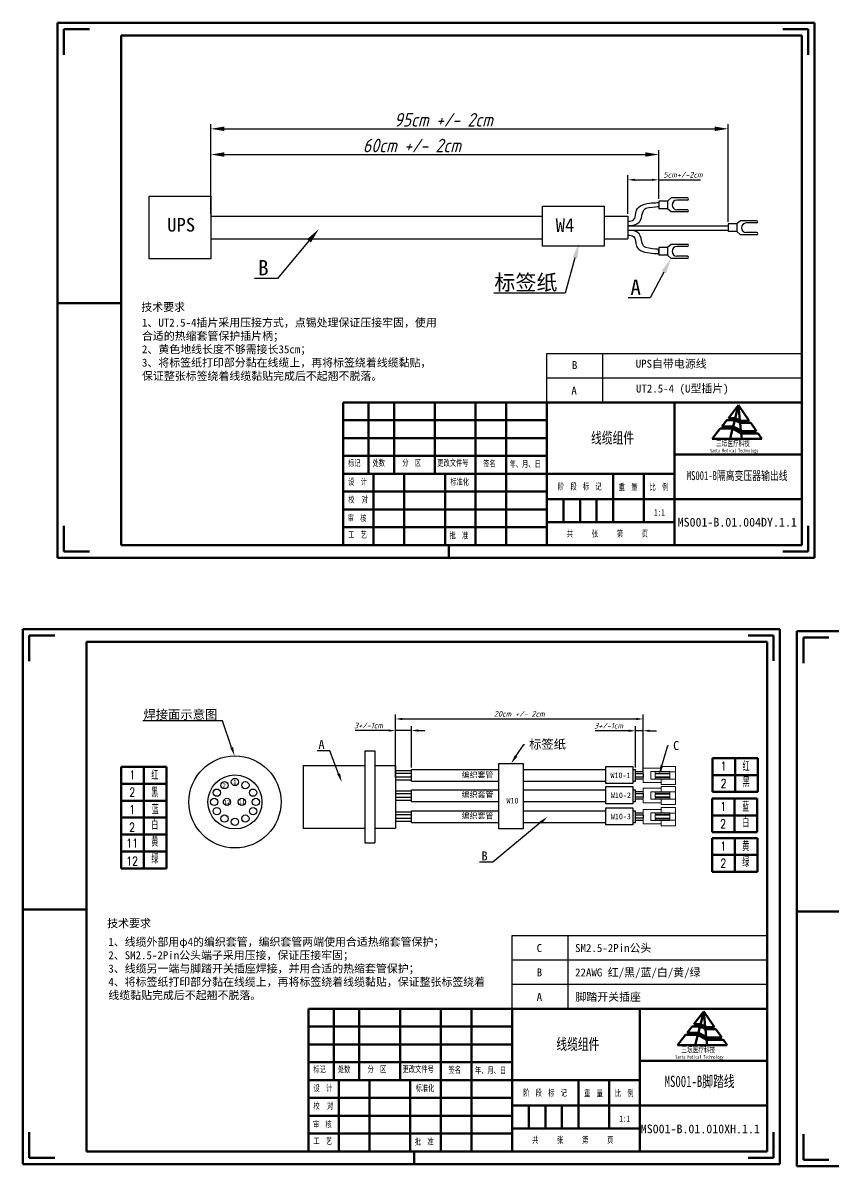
# Model space of a CAD drawing. Header units: millimetres. Extents: x 15931 to 18096, y 1463 to 3040.
# Drawn here: x 17040 to 17399, y 2533 to 3040 of the extents above; entities that cross this region are included whole.
import ezdxf
from ezdxf import colors
from ezdxf.entities.mleader import LeaderData, LeaderLine
from ezdxf.enums import TextEntityAlignment as Align
from ezdxf.math import Vec2, Vec3

# ---------------------------------------------------------------- set-up
doc = ezdxf.new("R2010")
doc.units = ezdxf.units.MM
doc.layers.add('7标注层', color=4, linetype='Continuous')
doc.layers.add('dim', color=82, linetype='Continuous', lineweight=9)
doc.layers.add('总内框线', color=7, linetype='Continuous', lineweight=50)
doc.styles.add('GB', font='gbeitc.shx', dxfattribs={"bigfont": 'gbcbig.shx'})
doc.styles.add('SLDTEXTSTYLE1', font='TXT', dxfattribs={"width": 0.7})
doc.styles.get("Standard").update_dxf_attribs({"font": 'simfang.ttf'})
doc.styles.add('TXT08', font='txt.shx', dxfattribs={"width": 0.8, "bigfont": 'gbcbig.shx'})
doc.styles.add('宋体', font='')
doc.styles.get('宋体').set_extended_font_data('SimSun')
doc.dimstyles.new('GB', dxfattribs={"dimtxt": 2.5, "dimasz": 3, "dimexe": 2, "dimexo": 1, "dimgap": 1, "dimtad": 1, "dimtoh": 1, "dimdsep": 46, "dimtxsty": 'GB', "dimcen": 2.5, "dimclrd": 1, "dimclre": 3, "dimclrt": 6, "dimadec": 0, "dimazin": 0, "dimtfac": 1, "dimtmove": 0, "dimatfit": 3, "dimfxl": 4, "dimarcsym": 0})

# ---------------------------------------------------------------- blocks, each defined once
blk = doc.blocks.new('*D341')
at = {"color": 3, "lineweight": -2, "transparency": 16777216}
for p, q in [((17123.31, 2955.18), (17123.31, 2983.53)), ((17321.9, 2961.89), (17321.9, 2983.53))]:
    blk.add_line(p, q, dxfattribs=at)
at = {"color": 1, "lineweight": -2, "transparency": 16777216}
blk.add_line((17129.31, 2981.53), (17315.9, 2981.53), dxfattribs=at)
at = {"color": 1, "transparency": 16777216}
for points in [[(17129.31, 2982.53), (17129.31, 2980.53), (17123.31, 2981.53)], [(17315.9, 2982.53), (17315.9, 2980.53), (17321.9, 2981.53)]]:
    blk.add_solid(points, dxfattribs=at)
at = {"layer": 'Defpoints', "color": 0, "transparency": 16777216}
for p in [(17321.9, 2981.53), (17321.9, 2960.89), (17123.31, 2954.18)]:
    blk.add_point(p, dxfattribs=at)
at = {"color": 6, "transparency": 16777216, "insert": (17212.46, 2985.53), "char_height": 6, "attachment_point": 5, "style": 'GB'}
blk.add_mtext('60cm +/- 2cm', dxfattribs=at)
blk = doc.blocks.new('*D342')
at = {"layer": '7标注层', "color": 3, "lineweight": -2, "transparency": 16777216}
for p, q in [((17308.21, 2955.18), (17308.21, 2972.3)), ((17321.9, 2961.89), (17321.9, 2972.3))]:
    blk.add_line(p, q, dxfattribs=at)
at = {"layer": '7标注层', "color": 1, "lineweight": -2, "transparency": 16777216}
for p, q in [((17311.21, 2970.3), (17318.9, 2970.3)), ((17321.9, 2970.3), (17340.39, 2970.3))]:
    blk.add_line(p, q, dxfattribs=at)
at = {"layer": '7标注层', "color": 1, "transparency": 16777216}
for points in [[(17311.21, 2970.8), (17311.21, 2969.8), (17308.21, 2970.3)], [(17318.9, 2970.8), (17318.9, 2969.8), (17321.9, 2970.3)]]:
    blk.add_solid(points, dxfattribs=at)
at = {"layer": 'Defpoints', "color": 0, "transparency": 16777216}
for p in [(17321.9, 2970.3), (17321.9, 2960.89), (17308.21, 2954.18)]:
    blk.add_point(p, dxfattribs=at)
at = {"layer": '7标注层', "color": 6, "transparency": 16777216, "insert": (17332.64, 2972.55), "char_height": 2.5, "attachment_point": 5, "style": 'GB'}
blk.add_mtext('5cm+/-2cm', dxfattribs=at)
blk = doc.blocks.new('*D391')
at = {"color": 3, "lineweight": -2, "transparency": 16777216}
for p, q in [((17205.17, 2705.08), (17205.17, 2733.05)), ((17314.96, 2707.46), (17314.96, 2733.05))]:
    blk.add_line(p, q, dxfattribs=at)
at = {"color": 1, "lineweight": -2, "transparency": 16777216}
blk.add_line((17208.17, 2731.05), (17311.96, 2731.05), dxfattribs=at)
at = {"color": 1, "transparency": 16777216}
for points in [[(17208.17, 2731.55), (17208.17, 2730.55), (17205.17, 2731.05)], [(17311.96, 2731.55), (17311.96, 2730.55), (17314.96, 2731.05)]]:
    blk.add_solid(points, dxfattribs=at)
at = {"layer": 'Defpoints', "color": 0, "transparency": 16777216}
for p in [(17314.96, 2731.05), (17314.96, 2706.46), (17205.17, 2704.08)]:
    blk.add_point(p, dxfattribs=at)
at = {"color": 6, "transparency": 16777216, "insert": (17260.07, 2733.3), "char_height": 2.5, "attachment_point": 5, "style": 'GB'}
blk.add_mtext('20cm +/- 2cm', dxfattribs=at)
blk = doc.blocks.new('*D351')
at = {"layer": '7标注层', "color": 1, "lineweight": -2, "transparency": 16777216}
for p, q in [((17202.17, 2725.91), (17187.23, 2725.91)), ((17212.25, 2725.91), (17205.17, 2725.91)), ((17215.25, 2725.91), (17218.25, 2725.91))]:
    blk.add_line(p, q, dxfattribs=at)
at = {"layer": '7标注层', "color": 3, "lineweight": -2, "transparency": 16777216}
for p, q in [((17205.17, 2706.08), (17205.17, 2727.91)), ((17212.25, 2709.58), (17212.25, 2727.91))]:
    blk.add_line(p, q, dxfattribs=at)
at = {"layer": '7标注层', "color": 1, "transparency": 16777216}
for points in [[(17202.17, 2726.41), (17202.17, 2725.41), (17205.17, 2725.91)], [(17215.25, 2726.41), (17215.25, 2725.41), (17212.25, 2725.91)]]:
    blk.add_solid(points, dxfattribs=at)
at = {"layer": 'Defpoints', "color": 0, "transparency": 16777216}
for p in [(17212.25, 2725.91), (17205.17, 2705.08), (17212.25, 2708.58)]:
    blk.add_point(p, dxfattribs=at)
at = {"layer": '7标注层', "color": 6, "transparency": 16777216, "insert": (17193.2, 2728.16), "char_height": 2.5, "attachment_point": 5, "style": 'GB'}
blk.add_mtext('3+/-1cm', dxfattribs=at)
blk = doc.blocks.new('*D352')
at = {"layer": '7标注层', "color": 1, "lineweight": -2, "transparency": 16777216}
for p, q in [((17308.65, 2725.81), (17293.7, 2725.81)), ((17314.96, 2725.81), (17311.65, 2725.81)), ((17317.96, 2725.81), (17320.96, 2725.81))]:
    blk.add_line(p, q, dxfattribs=at)
at = {"layer": '7标注层', "color": 3, "lineweight": -2, "transparency": 16777216}
for p, q in [((17311.65, 2709.58), (17311.65, 2727.81)), ((17314.96, 2710.21), (17314.96, 2727.81))]:
    blk.add_line(p, q, dxfattribs=at)
at = {"layer": '7标注层', "color": 1, "transparency": 16777216}
for points in [[(17308.65, 2726.31), (17308.65, 2725.31), (17311.65, 2725.81)], [(17317.96, 2726.31), (17317.96, 2725.31), (17314.96, 2725.81)]]:
    blk.add_solid(points, dxfattribs=at)
at = {"layer": 'Defpoints', "color": 0, "transparency": 16777216}
for p in [(17311.65, 2725.81), (17314.96, 2709.21), (17311.65, 2708.58)]:
    blk.add_point(p, dxfattribs=at)
at = {"layer": '7标注层', "color": 6, "transparency": 16777216, "insert": (17299.68, 2728.06), "char_height": 2.5, "attachment_point": 5, "style": 'GB'}
blk.add_mtext('3+/-1cm', dxfattribs=at)
blk = doc.blocks.new('*D434')
at = {"color": 3, "lineweight": -2, "transparency": 16777216}
for p, q in [((17123.31, 2965.92), (17123.31, 2994.94)), ((17352.66, 2951.72), (17352.66, 2994.94))]:
    blk.add_line(p, q, dxfattribs=at)
at = {"color": 1, "lineweight": -2, "transparency": 16777216}
blk.add_line((17129.31, 2992.94), (17346.66, 2992.94), dxfattribs=at)
at = {"color": 1, "transparency": 16777216}
for points in [[(17129.31, 2993.94), (17129.31, 2991.94), (17123.31, 2992.94)], [(17346.66, 2993.94), (17346.66, 2991.94), (17352.66, 2992.94)]]:
    blk.add_solid(points, dxfattribs=at)
at = {"layer": 'Defpoints', "color": 0, "transparency": 16777216}
for p in [(17352.66, 2992.94), (17123.31, 2964.92), (17352.66, 2950.72)]:
    blk.add_point(p, dxfattribs=at)
at = {"color": 6, "transparency": 16777216, "insert": (17226.46, 2996.94), "char_height": 6, "attachment_point": 5, "style": 'GB'}
blk.add_mtext('95cm +/- 2cm', dxfattribs=at)

msp = doc.modelspace()

# ---------------------------------------------------------------- linework, layer by layer
for p, q in [((17325.791, 2960.886), (17321.898, 2960.886)), ((17321.898, 2960.886), (17321.898, 2957.47)), ((17327.365, 2962.314), (17325.791, 2960.886)), ((17325.791, 2960.886), (17325.791, 2957.47)), ((17334.639, 2962.314), (17327.365, 2962.314)), ((17334.639, 2961.326), (17329.962, 2961.326)), ((17123.308, 2954.177), (17143.603, 2954.177)), ((17123.308, 2954.177), (17270.408, 2954.177)), ((17297.715, 2954.177), (17308.214, 2954.177)), ((17308.214, 2954.177), (17308.214, 2944.099)), ((17325.791, 2957.47), (17321.898, 2957.47)), ((17327.365, 2956.042), (17325.791, 2957.47)), ((17334.639, 2956.042), (17327.365, 2956.042)), ((17334.639, 2957.03), (17329.962, 2957.03)), ((17308.214, 2949.844), (17352.662, 2949.844)), ((17308.214, 2947.922), (17352.662, 2947.922)), ((17356.555, 2950.717), (17352.662, 2950.717)), ((17352.662, 2950.717), (17352.662, 2947.301)), ((17358.129, 2952.145), (17356.555, 2950.717)), ((17356.555, 2950.717), (17356.555, 2947.301)), ((17365.403, 2952.145), (17358.129, 2952.145)), ((17365.403, 2951.157), (17360.726, 2951.157)), ((17123.308, 2944.099), (17143.603, 2944.099)), ((17123.308, 2944.099), (17270.408, 2944.099)), ((17297.715, 2944.099), (17308.214, 2944.099)), ((17356.555, 2947.301), (17352.662, 2947.301)), ((17358.129, 2945.873), (17356.555, 2947.301)), ((17365.403, 2945.873), (17358.129, 2945.873)), ((17365.403, 2946.861), (17360.726, 2946.861)), ((17321.899, 2937.573), (17321.783, 2939.438)), ((17325.792, 2940.245), (17321.899, 2940.245)), ((17321.899, 2940.245), (17321.899, 2936.829)), ((17327.366, 2941.674), (17325.792, 2940.245)), ((17325.792, 2940.245), (17325.792, 2936.829)), ((17334.639, 2941.674), (17327.366, 2941.674)), ((17334.639, 2940.685), (17329.962, 2940.685)), ((17325.792, 2936.829), (17321.899, 2936.829)), ((17327.366, 2935.401), (17325.792, 2936.829)), ((17334.639, 2935.401), (17327.366, 2935.401)), ((17334.639, 2936.389), (17329.962, 2936.389)), ((17272.343, 2871.532), (17272.343, 2893.188)), ((17272.343, 2893.188), (17385.422, 2893.188)), ((17272.343, 2882.36), (17272.343, 2893.188)), ((17297.142, 2871.532), (17297.142, 2893.188)), ((17297.142, 2882.36), (17297.142, 2893.188)), ((17272.343, 2882.36), (17385.422, 2882.36)), ((17191.541, 2716.894), (17191.541, 2676.048)), ((17191.541, 2716.894), (17195.957, 2716.894)), ((17195.957, 2716.894), (17195.957, 2676.048)), ((17164.276, 2710.353), (17164.276, 2682.589)), ((17164.276, 2710.353), (17191.541, 2710.353)), ((17195.957, 2710.353), (17205.174, 2710.353)), ((17205.174, 2710.353), (17205.174, 2682.589)), ((17212.246, 2708.077), (17205.174, 2708.077)), ((17212.246, 2706.831), (17205.174, 2706.831)), ((17212.246, 2705.249), (17205.174, 2705.249)), ((17212.246, 2708.581), (17250.949, 2708.581)), ((17212.246, 2703.423), (17212.246, 2708.581)), ((17261.757, 2708.581), (17266.386, 2708.581)), ((17266.386, 2708.581), (17298.503, 2708.581)), ((17310.418, 2708.581), (17311.651, 2708.581)), ((17311.651, 2703.423), (17311.651, 2708.581)), ((17314.956, 2707.618), (17311.651, 2707.618)), ((17314.956, 2706.73), (17311.651, 2706.73)), ((17314.956, 2705.285), (17311.651, 2705.285)), ((17314.956, 2704.373), (17311.651, 2704.373)), ((17314.956, 2706.73), (17314.956, 2705.285)), ((17212.246, 2703.931), (17205.174, 2703.931)), ((17212.246, 2699.08), (17205.174, 2699.08)), ((17212.246, 2703.423), (17250.949, 2703.423)), ((17212.246, 2699.652), (17250.949, 2699.652)), ((17212.246, 2694.494), (17212.246, 2699.652)), ((17261.757, 2703.423), (17268.946, 2703.423)), ((17261.757, 2699.652), (17269.377, 2699.652)), ((17268.946, 2703.423), (17298.503, 2703.423)), ((17269.377, 2699.652), (17298.503, 2699.652)), ((17310.418, 2703.423), (17311.651, 2703.423)), ((17310.418, 2699.652), (17311.651, 2699.652)), ((17311.651, 2694.494), (17311.651, 2699.652)), ((17212.246, 2697.834), (17205.174, 2697.834)), ((17212.246, 2696.253), (17205.174, 2696.253)), ((17212.246, 2694.935), (17205.174, 2694.935)), ((17212.246, 2694.494), (17250.949, 2694.494)), ((17261.757, 2694.494), (17267.357, 2694.494)), ((17267.357, 2694.494), (17298.503, 2694.494)), ((17310.418, 2694.494), (17311.651, 2694.494)), ((17314.956, 2698.689), (17311.651, 2698.689)), ((17314.956, 2697.801), (17311.651, 2697.801)), ((17314.956, 2696.356), (17311.651, 2696.356)), ((17314.956, 2695.444), (17311.651, 2695.444)), ((17314.956, 2697.801), (17314.956, 2696.356)), ((17314.956, 2697.801), (17314.956, 2696.356)), ((17212.246, 2689.701), (17205.174, 2689.701)), ((17212.246, 2690.273), (17250.949, 2690.273)), ((17212.246, 2685.115), (17212.246, 2690.273)), ((17261.757, 2690.273), (17266.18, 2690.273)), ((17266.18, 2690.273), (17298.503, 2690.273)), ((17310.418, 2690.273), (17311.651, 2690.273)), ((17311.651, 2685.115), (17311.651, 2690.273)), ((17314.956, 2689.31), (17311.651, 2689.31)), ((17212.246, 2688.455), (17205.174, 2688.455)), ((17212.246, 2686.873), (17205.174, 2686.873)), ((17212.246, 2685.555), (17205.174, 2685.555)), ((17212.246, 2685.115), (17250.949, 2685.115)), ((17261.757, 2685.115), (17268.735, 2685.115)), ((17268.735, 2685.115), (17298.503, 2685.115)), ((17310.418, 2685.115), (17311.651, 2685.115)), ((17314.956, 2688.421), (17311.651, 2688.421)), ((17314.956, 2686.977), (17311.651, 2686.977)), ((17314.956, 2686.064), (17311.651, 2686.064)), ((17314.956, 2688.421), (17314.956, 2686.977)), ((17314.956, 2688.421), (17314.956, 2686.977)), ((17164.276, 2682.589), (17191.541, 2682.589)), ((17195.957, 2682.589), (17205.174, 2682.589)), ((17191.541, 2676.048), (17195.957, 2676.048)), ((17256.956, 2602.481), (17256.956, 2634.964)), ((17256.956, 2634.964), (17370.035, 2634.964)), ((17281.754, 2602.481), (17281.754, 2634.964)), ((17256.956, 2624.136), (17370.035, 2624.136)), ((17256.956, 2624.136), (17370.035, 2624.136)), ((17256.956, 2613.309), (17370.035, 2613.309))]:
    msp.add_line(p, q)
at = {"color": 3, "lineweight": 60}
for p, q in [((17083.503, 2702.255), (17083.503, 2709.755)), ((17093.535, 2709.755), (17083.503, 2709.755)), ((17093.535, 2702.255), (17093.535, 2709.755)), ((17103.568, 2709.755), (17093.535, 2709.755)), ((17103.568, 2702.255), (17103.568, 2709.755)), ((17345.736, 2706.183), (17345.736, 2713.683)), ((17355.769, 2713.683), (17345.736, 2713.683)), ((17355.769, 2706.183), (17355.769, 2713.683)), ((17365.801, 2713.683), (17355.769, 2713.683)), ((17365.801, 2706.183), (17365.801, 2713.683)), ((17355.769, 2706.183), (17345.736, 2706.183)), ((17345.736, 2698.683), (17345.736, 2706.183)), ((17365.801, 2706.183), (17355.769, 2706.183)), ((17355.769, 2698.683), (17355.769, 2706.183)), ((17365.801, 2698.683), (17365.801, 2706.183)), ((17093.535, 2702.255), (17083.503, 2702.255)), ((17083.503, 2664.755), (17083.503, 2702.255)), ((17103.568, 2702.255), (17093.535, 2702.255)), ((17093.535, 2664.755), (17093.535, 2702.255)), ((17093.535, 2694.755), (17093.535, 2702.255)), ((17103.568, 2664.755), (17103.568, 2702.255)), ((17093.535, 2694.755), (17083.503, 2694.755)), ((17103.568, 2694.755), (17093.535, 2694.755)), ((17345.555, 2688.277), (17345.555, 2695.777)), ((17355.588, 2695.777), (17345.555, 2695.777)), ((17355.769, 2698.683), (17345.736, 2698.683)), ((17355.588, 2688.277), (17355.588, 2695.777)), ((17365.62, 2695.777), (17355.588, 2695.777)), ((17365.801, 2698.683), (17355.769, 2698.683)), ((17365.62, 2688.277), (17365.62, 2695.777)), ((17093.535, 2687.255), (17083.503, 2687.255)), ((17103.568, 2687.255), (17093.535, 2687.255)), ((17355.588, 2688.277), (17345.555, 2688.277)), ((17345.555, 2680.777), (17345.555, 2688.277)), ((17365.62, 2688.277), (17355.588, 2688.277)), ((17355.588, 2680.777), (17355.588, 2688.277)), ((17365.62, 2680.777), (17365.62, 2688.277)), ((17093.535, 2679.755), (17083.503, 2679.755)), ((17093.535, 2679.755), (17083.503, 2679.755)), ((17103.568, 2679.755), (17093.535, 2679.755)), ((17103.568, 2679.755), (17093.535, 2679.755)), ((17355.588, 2680.777), (17345.555, 2680.777)), ((17365.62, 2680.777), (17355.588, 2680.777)), ((17345.6, 2670.713), (17345.6, 2678.213)), ((17355.633, 2678.213), (17345.6, 2678.213)), ((17355.633, 2670.713), (17355.633, 2678.213)), ((17365.665, 2678.213), (17355.633, 2678.213)), ((17365.665, 2670.713), (17365.665, 2678.213)), ((17093.535, 2672.255), (17083.503, 2672.255)), ((17103.568, 2672.255), (17093.535, 2672.255)), ((17355.633, 2670.713), (17345.6, 2670.713)), ((17345.6, 2663.213), (17345.6, 2670.713)), ((17365.665, 2670.713), (17355.633, 2670.713)), ((17355.633, 2663.213), (17355.633, 2670.713)), ((17365.665, 2663.213), (17365.665, 2670.713)), ((17093.535, 2664.755), (17083.503, 2664.755)), ((17103.568, 2664.755), (17093.535, 2664.755)), ((17355.633, 2663.213), (17345.6, 2663.213)), ((17365.665, 2663.213), (17355.633, 2663.213))]:
    msp.add_line(p, q, dxfattribs=at)
at = {"color": 7, "linetype": 'Continuous', "lineweight": 15}
for p, q in [((17314.956, 2702.807), (17314.956, 2709.207)), ((17314.956, 2709.207), (17322.956, 2709.207)), ((17329.356, 2710.007), (17322.956, 2710.007)), ((17322.956, 2710.007), (17322.956, 2707.687)), ((17329.356, 2710.007), (17329.356, 2707.607)), ((17320.396, 2707.687), (17318.396, 2707.687)), ((17318.396, 2707.687), (17318.396, 2704.327)), ((17320.396, 2704.327), (17318.396, 2704.327)), ((17320.396, 2707.687), (17320.396, 2707.047)), ((17326.796, 2707.687), (17320.396, 2707.687)), ((17320.396, 2707.047), (17326.796, 2707.047)), ((17326.796, 2706.647), (17320.396, 2706.647)), ((17320.396, 2706.647), (17320.396, 2705.367)), ((17320.396, 2705.367), (17326.796, 2705.367)), ((17326.796, 2704.967), (17320.396, 2704.967)), ((17320.396, 2704.967), (17320.396, 2704.327)), ((17320.396, 2704.327), (17326.796, 2704.327)), ((17322.956, 2704.327), (17322.956, 2702.007)), ((17326.796, 2707.047), (17326.796, 2707.687)), ((17329.356, 2707.607), (17326.796, 2707.607)), ((17326.796, 2707.047), (17326.796, 2706.647)), ((17326.796, 2705.367), (17326.796, 2706.647)), ((17326.796, 2705.367), (17326.796, 2704.967)), ((17326.796, 2704.327), (17326.796, 2704.967)), ((17326.796, 2704.407), (17329.356, 2704.407)), ((17329.356, 2704.407), (17329.356, 2707.607)), ((17329.356, 2704.407), (17329.356, 2702.007)), ((17314.956, 2702.807), (17322.956, 2702.807)), ((17314.956, 2693.878), (17314.956, 2700.278)), ((17314.956, 2700.278), (17322.956, 2700.278)), ((17329.356, 2702.007), (17322.956, 2702.007)), ((17329.356, 2701.078), (17322.956, 2701.078)), ((17322.956, 2701.078), (17322.956, 2698.758)), ((17329.356, 2701.078), (17329.356, 2698.678)), ((17320.396, 2698.758), (17318.396, 2698.758)), ((17318.396, 2698.758), (17318.396, 2695.398)), ((17320.396, 2695.398), (17318.396, 2695.398)), ((17320.396, 2698.758), (17320.396, 2698.118)), ((17326.796, 2698.758), (17320.396, 2698.758)), ((17320.396, 2698.118), (17326.796, 2698.118)), ((17326.796, 2697.718), (17320.396, 2697.718)), ((17320.396, 2697.718), (17320.396, 2696.438)), ((17320.396, 2696.438), (17326.796, 2696.438)), ((17326.796, 2696.038), (17320.396, 2696.038)), ((17320.396, 2696.038), (17320.396, 2695.398)), ((17320.396, 2695.398), (17326.796, 2695.398)), ((17322.956, 2695.398), (17322.956, 2693.078)), ((17326.796, 2698.118), (17326.796, 2698.758)), ((17329.356, 2698.678), (17326.796, 2698.678)), ((17326.796, 2698.118), (17326.796, 2697.718)), ((17326.796, 2696.438), (17326.796, 2697.718)), ((17326.796, 2696.438), (17326.796, 2696.038)), ((17326.796, 2695.398), (17326.796, 2696.038)), ((17326.796, 2695.478), (17329.356, 2695.478)), ((17329.356, 2695.478), (17329.356, 2698.678)), ((17329.356, 2695.478), (17329.356, 2693.078)), ((17314.956, 2693.878), (17322.956, 2693.878)), ((17314.956, 2684.499), (17314.956, 2690.899)), ((17314.956, 2690.899), (17322.956, 2690.899)), ((17320.396, 2689.379), (17318.396, 2689.379)), ((17318.396, 2689.379), (17318.396, 2686.019)), ((17320.396, 2689.379), (17320.396, 2688.739)), ((17326.796, 2689.379), (17320.396, 2689.379)), ((17329.356, 2693.078), (17322.956, 2693.078)), ((17329.356, 2691.699), (17322.956, 2691.699)), ((17322.956, 2691.699), (17322.956, 2689.379)), ((17326.796, 2688.739), (17326.796, 2689.379)), ((17329.356, 2689.299), (17326.796, 2689.299)), ((17329.356, 2691.699), (17329.356, 2689.299)), ((17329.356, 2686.099), (17329.356, 2689.299)), ((17314.956, 2684.499), (17322.956, 2684.499)), ((17320.396, 2686.019), (17318.396, 2686.019)), ((17320.396, 2688.739), (17326.796, 2688.739)), ((17326.796, 2688.339), (17320.396, 2688.339)), ((17320.396, 2688.339), (17320.396, 2687.059)), ((17320.396, 2687.059), (17326.796, 2687.059)), ((17326.796, 2686.659), (17320.396, 2686.659)), ((17320.396, 2686.659), (17320.396, 2686.019)), ((17320.396, 2686.019), (17326.796, 2686.019)), ((17322.956, 2686.019), (17322.956, 2683.699)), ((17326.796, 2688.739), (17326.796, 2688.339)), ((17326.796, 2687.059), (17326.796, 2688.339)), ((17326.796, 2687.059), (17326.796, 2686.659)), ((17326.796, 2686.019), (17326.796, 2686.659)), ((17326.796, 2686.099), (17329.356, 2686.099)), ((17329.356, 2686.099), (17329.356, 2683.699)), ((17329.356, 2683.699), (17322.956, 2683.699))]:
    msp.add_line(p, q, dxfattribs=at)
for points in [[(17096.002, 2963.004), (17123.308, 2963.004), (17123.308, 2935.193), (17096.002, 2935.193)], [(17270.408, 2958.55), (17297.715, 2958.55), (17297.715, 2940.926), (17270.408, 2940.926)], [(17250.949, 2711.303), (17261.757, 2711.303), (17261.757, 2682.355), (17250.949, 2682.355)], [(17298.503, 2709.971), (17310.418, 2709.971), (17310.418, 2702.352), (17298.503, 2702.352)], [(17298.503, 2701.066), (17310.418, 2701.066), (17310.418, 2693.448), (17298.503, 2693.448)], [(17298.503, 2691.686), (17310.418, 2691.686), (17310.418, 2684.068), (17298.503, 2684.068)]]:
    msp.add_lwpolyline(points, close=True)
for centre, radius in [((17133.978, 2694.232), 20.423), ((17133.978, 2694.232), 11.975), ((17133.978, 2703.082), 1.614), ((17125.943, 2698.344), 1.614), ((17129.349, 2701.619), 1.614), ((17138.606, 2701.619), 1.614), ((17142.012, 2698.344), 1.614), ((17124.749, 2694.232), 1.614), ((17124.749, 2694.232), 1.614), ((17130.439, 2694.232), 1.614), ((17137.026, 2694.232), 1.614), ((17143.207, 2694.232), 1.614), ((17143.207, 2694.232), 1.614), ((17125.943, 2690.119), 1.614), ((17142.012, 2690.119), 1.614), ((17129.349, 2686.845), 1.614), ((17133.978, 2685.382), 1.614), ((17138.606, 2686.845), 1.614)]:
    msp.add_circle(centre, radius)
for centre, radius, start, end in [((17329.962, 2959.178), 2.148, 90, 270), ((17334.639, 2961.82), 0.494, 270, 90), ((17334.639, 2956.536), 0.494, 270, 90), ((17360.726, 2949.009), 2.148, 90, 270), ((17365.403, 2951.651), 0.494, 270, 90), ((17365.403, 2946.367), 0.494, 270, 90), ((17329.962, 2938.537), 2.148, 90, 270), ((17334.639, 2941.179), 0.494, 270, 90), ((17334.639, 2935.895), 0.494, 270, 90)]:
    msp.add_arc(centre, radius, start, end)
for points, knots in [([(17308.213, 2951.96), (17309.212, 2952.021), (17311.9, 2952.184), (17311.243, 2956.685), (17314.943, 2960.059), (17321.898, 2960.193), (17321.898, 2960.193), (17321.898, 2960.193)], [0, 0, 0, 0, 1.5407399, 4.1442688, 5.9136677, 8.8381667, 9.746283, 9.746283, 9.746283, 9.746283]), ([(17321.783, 2958.328), (17321.783, 2958.328), (17321.783, 2958.328), (17315.598, 2957.858), (17314.53, 2956.046), (17313.685, 2950.136), (17310.179, 2949.949), (17308.213, 2949.844)], [17.083488, 17.083488, 17.083488, 17.083488, 18.3219143, 21.2932354, 23.5180235, 25.6945401, 28.4690509, 28.4690509, 28.4690509, 28.4690509]), ([(17321.783, 2939.438), (17321.783, 2939.438), (17321.783, 2939.438), (17315.598, 2939.908), (17314.53, 2941.72), (17313.686, 2947.63), (17310.179, 2947.817), (17308.214, 2947.922)], [17.083488, 17.083488, 17.083488, 17.083488, 18.3219143, 21.2932354, 23.5180235, 25.6945401, 28.4690509, 28.4690509, 28.4690509, 28.4690509]), ([(17308.214, 2945.806), (17309.213, 2945.745), (17311.9, 2945.582), (17311.243, 2941.081), (17314.943, 2937.707), (17321.899, 2937.573), (17321.899, 2937.573), (17321.899, 2937.573)], [0, 0, 0, 0, 1.5407399, 4.1442688, 5.9136677, 8.8381667, 9.746283, 9.746283, 9.746283, 9.746283])]:
    msp.add_open_spline(points, degree=3, knots=knots)
at = {"layer": '总内框线', "color": 4}
for p, q in [((17055.316, 3039.954), (17391.03, 3039.954)), ((17055.316, 2802.581), (17055.316, 3039.954)), ((17391.03, 3039.954), (17391.03, 2802.581)), ((17391.03, 2802.581), (17055.316, 2802.581)), ((17039.928, 2770.903), (17375.642, 2770.903)), ((17039.928, 2533.53), (17039.928, 2770.903)), ((17375.642, 2770.903), (17375.642, 2533.53)), ((17383.227, 2769.989), (17718.941, 2769.989)), ((17383.227, 2532.616), (17383.227, 2769.989)), ((17375.642, 2533.53), (17039.928, 2533.53)), ((17718.941, 2532.616), (17383.227, 2532.616))]:
    msp.add_line(p, q, dxfattribs=at)
at = {"layer": '总内框线'}
for p, q in [((17058.142, 3037.129), (17069.446, 3037.129)), ((17058.142, 3037.129), (17058.142, 3025.825)), ((17083.575, 3034.303), (17385.378, 3034.303)), ((17083.575, 2808.233), (17083.575, 3034.303)), ((17388.22, 3037.135), (17376.916, 3037.135)), ((17385.378, 3034.303), (17385.378, 2808.233)), ((17388.22, 3037.135), (17388.22, 3025.831)), ((17055.316, 2915.616), (17083.575, 2915.616)), ((17181.915, 2871.532), (17385.378, 2871.532)), ((17181.915, 2808.233), (17181.915, 2871.532)), ((17193.219, 2871.532), (17193.219, 2839.883)), ((17204.522, 2871.532), (17204.522, 2839.883)), ((17222.608, 2871.532), (17222.608, 2839.883)), ((17240.694, 2871.532), (17240.694, 2839.883)), ((17254.258, 2871.532), (17254.258, 2808.233)), ((17272.343, 2871.532), (17272.343, 2808.233)), ((17328.861, 2808.233), (17328.861, 2871.532)), ((17385.378, 2871.532), (17385.378, 2808.233)), ((17181.915, 2863.62), (17272.343, 2863.62)), ((17181.915, 2855.707), (17272.343, 2855.707)), ((17181.915, 2847.795), (17272.343, 2847.795)), ((17328.861, 2848.36), (17385.378, 2848.36)), ((17181.915, 2839.883), (17328.861, 2839.883)), ((17195.48, 2839.883), (17195.48, 2808.233)), ((17209.044, 2839.883), (17209.044, 2808.233)), ((17227.129, 2839.883), (17227.129, 2808.233)), ((17240.694, 2839.883), (17240.694, 2808.233)), ((17301.732, 2818.406), (17301.732, 2839.883)), ((17315.297, 2818.406), (17315.297, 2839.883)), ((17181.915, 2831.97), (17272.343, 2831.97)), ((17272.343, 2828.579), (17328.861, 2828.579)), ((17279.691, 2828.579), (17279.691, 2818.406)), ((17287.038, 2828.579), (17287.038, 2818.406)), ((17294.385, 2828.579), (17294.385, 2818.406)), ((17328.861, 2828.579), (17385.378, 2828.579)), ((17181.915, 2824.058), (17272.343, 2824.058)), ((17058.142, 2805.407), (17058.142, 2816.71)), ((17181.915, 2816.145), (17272.343, 2816.145)), ((17272.343, 2818.406), (17328.861, 2818.406)), ((17388.22, 2805.401), (17388.22, 2816.704)), ((17385.378, 2808.233), (17083.575, 2808.233)), ((17385.378, 2808.233), (17181.915, 2808.233)), ((17228.825, 2808.233), (17228.825, 2802.581)), ((17058.142, 2805.407), (17069.446, 2805.407)), ((17388.22, 2805.401), (17376.916, 2805.401)), ((17042.754, 2768.077), (17054.058, 2768.077)), ((17042.754, 2768.077), (17042.754, 2756.774)), ((17068.187, 2765.251), (17369.991, 2765.251)), ((17068.187, 2539.181), (17068.187, 2765.251)), ((17372.832, 2768.083), (17361.528, 2768.083)), ((17369.991, 2765.251), (17369.991, 2539.181)), ((17372.832, 2768.083), (17372.832, 2756.78)), ((17386.053, 2767.163), (17397.357, 2767.163)), ((17386.053, 2767.163), (17386.053, 2755.86)), ((17039.928, 2646.565), (17068.187, 2646.565)), ((17383.227, 2645.651), (17411.486, 2645.651)), ((17166.528, 2602.481), (17369.991, 2602.481)), ((17166.528, 2539.181), (17166.528, 2602.481)), ((17177.831, 2602.481), (17177.831, 2570.831)), ((17189.135, 2602.481), (17189.135, 2570.831)), ((17207.22, 2602.481), (17207.22, 2570.831)), ((17225.306, 2602.481), (17225.306, 2570.831)), ((17238.87, 2602.481), (17238.87, 2539.181)), ((17256.956, 2602.481), (17256.956, 2539.181)), ((17313.473, 2539.181), (17313.473, 2602.481)), ((17369.991, 2602.481), (17369.991, 2539.181)), ((17166.528, 2594.568), (17256.956, 2594.568)), ((17166.528, 2586.656), (17256.956, 2586.656)), ((17166.528, 2578.744), (17256.956, 2578.744)), ((17313.473, 2579.309), (17369.991, 2579.309)), ((17166.528, 2570.831), (17313.473, 2570.831)), ((17180.092, 2570.831), (17180.092, 2539.181)), ((17193.656, 2570.831), (17193.656, 2539.181)), ((17211.742, 2570.831), (17211.742, 2539.181)), ((17225.306, 2570.831), (17225.306, 2539.181)), ((17286.345, 2549.354), (17286.345, 2570.831)), ((17299.909, 2549.354), (17299.909, 2570.831)), ((17166.528, 2562.919), (17256.956, 2562.919)), ((17256.956, 2559.528), (17313.473, 2559.528)), ((17264.303, 2559.528), (17264.303, 2549.354)), ((17271.65, 2559.528), (17271.65, 2549.354)), ((17278.997, 2559.528), (17278.997, 2549.354)), ((17313.473, 2559.528), (17369.991, 2559.528)), ((17166.528, 2555.006), (17256.956, 2555.006)), ((17042.754, 2536.355), (17042.754, 2547.659)), ((17166.528, 2547.094), (17256.956, 2547.094)), ((17256.956, 2549.354), (17313.473, 2549.354)), ((17372.832, 2536.349), (17372.832, 2547.653)), ((17386.053, 2535.442), (17386.053, 2546.745)), ((17369.991, 2539.181), (17068.187, 2539.181)), ((17369.991, 2539.181), (17166.528, 2539.181)), ((17213.437, 2539.181), (17213.437, 2533.53)), ((17042.754, 2536.355), (17054.058, 2536.355)), ((17372.832, 2536.349), (17361.528, 2536.349)), ((17386.053, 2535.442), (17397.357, 2535.442))]:
    msp.add_line(p, q, dxfattribs=at)
at = {"layer": '总内框线', "color": 1}
for p, q in [((17357.233, 2870.244), (17352.837, 2864.607)), ((17357.233, 2870.244), (17355.826, 2864.581)), ((17362.045, 2863.367), (17357.233, 2870.244)), ((17357.233, 2870.244), (17357.912, 2863.445)), ((17352.125, 2863.693), (17349.862, 2860.791)), ((17352.125, 2863.693), (17355.565, 2863.693)), ((17352.837, 2864.607), (17355.779, 2864.607)), ((17355.601, 2863.674), (17354.884, 2860.787)), ((17355.565, 2863.693), (17357.971, 2862.449)), ((17355.779, 2864.607), (17358.057, 2863.367)), ((17357.971, 2862.449), (17362.687, 2862.449)), ((17358.012, 2862.449), (17358.377, 2858.792)), ((17358.057, 2863.367), (17362.045, 2863.367)), ((17365.295, 2858.721), (17362.687, 2862.449)), ((17349.216, 2859.962), (17345.606, 2855.332)), ((17349.216, 2859.962), (17354.652, 2859.962)), ((17349.862, 2860.791), (17354.877, 2860.791)), ((17354.676, 2859.948), (17353.529, 2855.332)), ((17354.652, 2859.962), (17358.454, 2857.759)), ((17354.877, 2860.791), (17358.503, 2858.721)), ((17358.454, 2857.759), (17365.968, 2857.759)), ((17358.48, 2857.759), (17358.723, 2855.332)), ((17358.503, 2858.721), (17365.295, 2858.721)), ((17367.665, 2855.332), (17365.968, 2857.759)), ((17345.606, 2855.332), (17367.665, 2855.332)), ((17341.845, 2601.193), (17337.449, 2595.555)), ((17341.845, 2601.193), (17340.439, 2595.529)), ((17346.657, 2594.315), (17341.845, 2601.193)), ((17341.845, 2601.193), (17342.524, 2594.394)), ((17336.737, 2594.641), (17334.474, 2591.74)), ((17336.737, 2594.641), (17340.177, 2594.641)), ((17337.449, 2595.555), (17340.391, 2595.555)), ((17340.213, 2594.622), (17339.496, 2591.735)), ((17340.177, 2594.641), (17342.583, 2593.397)), ((17340.391, 2595.555), (17342.669, 2594.315)), ((17342.583, 2593.397), (17347.299, 2593.397)), ((17342.624, 2593.397), (17342.989, 2589.741)), ((17342.669, 2594.315), (17346.657, 2594.315)), ((17349.907, 2589.669), (17347.299, 2593.397)), ((17333.828, 2590.911), (17330.218, 2586.281)), ((17333.828, 2590.911), (17339.264, 2590.911)), ((17334.474, 2591.74), (17339.489, 2591.74)), ((17339.288, 2590.897), (17338.141, 2586.281)), ((17339.264, 2590.911), (17343.066, 2588.708)), ((17339.489, 2591.74), (17343.115, 2589.669)), ((17343.066, 2588.708), (17350.58, 2588.708)), ((17343.092, 2588.708), (17343.335, 2586.281)), ((17343.115, 2589.669), (17349.907, 2589.669)), ((17352.278, 2586.281), (17350.58, 2588.708)), ((17330.218, 2586.281), (17352.278, 2586.281))]:
    msp.add_line(p, q, dxfattribs=at)

# ---------------------------------------------------------------- texts
at = {"layer": 'dim', "color": 6, "style": 'TXT08', "width": 0.8}
for s, height, p in [('1', 3.853, (17350.698, 2710.137)), ('红', 3.853, (17360.656, 2710.343)), ('1', 3.853, (17088.465, 2706.209)), ('红', 3.853, (17098.422, 2706.415)), ('2', 3.853, (17350.646, 2702.461)), ('黑', 3.853, (17360.679, 2703.299)), ('2', 3.853, (17088.413, 2698.533)), ('黑', 3.853, (17098.417, 2698.689)), ('1', 3.853, (17350.517, 2692.231)), ('蓝', 3.853, (17360.475, 2692.437)), ('1', 3.853, (17088.346, 2690.872)), ('蓝', 3.853, (17098.621, 2691.192)), ('2', 3.853, (17088.368, 2682.973)), ('白', 3.853, (17098.445, 2684.371)), ('2', 3.853, (17350.465, 2684.556)), ('白', 3.853, (17360.498, 2685.393)), ('黄', 3.853, (17098.445, 2676.871)), ('11', 3.8535, (17088.346, 2675.872)), ('1', 3.853, (17350.562, 2674.668)), ('黄', 3.853, (17360.52, 2674.874)), ('12', 3.8535, (17088.368, 2667.973)), ('绿', 3.853, (17098.445, 2669.371)), ('2', 3.853, (17350.51, 2666.992)), ('绿', 3.853, (17360.543, 2667.83))]:
    msp.add_text(s, height=height, dxfattribs=at).set_placement(p, align=Align.MIDDLE)
at = {"layer": 'dim', "color": 6, "style": '宋体'}
for s, p in [('2', (17129.221, 2701.537)), ('1', (17133.978, 2703.082)), ('12', (17130.477, 2694.202)), ('11', (17137.026, 2694.232))]:
    msp.add_text(s, height=2, dxfattribs=at).set_placement(p, align=Align.MIDDLE)
at = {"layer": '总内框线', "color": 6, "attachment_point": 1}
for s, insert, char_height, width, style in [('{\\fSimSun|b0|i0|c134|p54;UPS}', (17103.935, 2953.403), 6.06267, 43.99613, 'GB'), ('{\\fSimSun|b0|i0|c134|p54;W4}', (17276.215, 2953.2), 6.06267, 43.99613, 'GB'), ('{\\fSimSun|b0|i0|c134|p2;技术要求}', (17092.452, 2915.62), 3.55114, 132.12967, 'GB'), ('{\\fSimSun|b0|i0|c134|p54;1、UT2.5-4插片采用压接方式，点锡处理保证压接牢固，使用合适的热缩套管保护插片柄；\\P2、黄色地线长度不够需接长35cm；\\P3、将标签纸打印部分黏在线缆上，再将标签绕着线缆黏贴，保证整张标签绕着线缆黏贴完成后不起翘不脱落。}', (17092.743, 2908.711), 3.55114, 132.12967, 'GB'), ('{\\fSimSun|b0|i0|c134|p2;B}', (17283.425, 2889.859), 3.55114, 8.0267, 'GB'), ('{\\fSimSun|b0|i0|c134|p54;UPS自带电源线}', (17311.703, 2890.477), 3.55114, 47.30749, 'GB'), ('{\\fSimSun|b0|i0|c134|p2;A}', (17283.167, 2878.558), 3.55114, 8.0267, 'GB'), ('{\\fSimSun|b0|i0|c134|p2;UT2.5-4 (U型插片)}', (17311.817, 2879.472), 3.55114, 63.7196, 'GB'), ('{\\fSimSun|b0|i0|c134|p2;线缆组件}', (17291.888, 2858.307), 5, 94.62992, 'SLDTEXTSTYLE1'), ('{\\fSimSun|b0|i0|c134|p2;标记}', (17184.125, 2846.032), 2.82588, 105.14436, 'SLDTEXTSTYLE1'), ('{\\fSimSun|b0|i0|c134|p2;处数}', (17195, 2846.049), 2.82588, 105.14436, 'SLDTEXTSTYLE1'), ('{\\fSimSun|b0|i0|c134|p2;分\u3000区}', (17208.181, 2846.189), 2.82588, 105.14436, 'SLDTEXTSTYLE1'), ('{\\fSimSun|b0|i0|c134|p2;更改文件号}', (17223.706, 2846.128), 2.82588, 105.14436, 'SLDTEXTSTYLE1'), ('{\\fSimSun|b0|i0|c134|p2;签名}', (17244.035, 2845.836), 2.82588, 105.14436, 'SLDTEXTSTYLE1'), ('{\\fSimSun|b0|i0|c134|p2;年、月、日}', (17255.784, 2845.617), 2.82588, 105.14436, 'SLDTEXTSTYLE1'), ('{\\fSimSun|b0|i0|c134|p54;MS001-B隔离变压器输出线}', (17334.368, 2841.045), 4, 75.70394, 'SLDTEXTSTYLE1'), ('{\\fSimSun|b0|i0|c134|p2;设\u3000计}', (17184.192, 2837.735), 2.82588, 105.14436, 'SLDTEXTSTYLE1'), ('{\\fSimSun|b0|i0|c134|p2;标准化}', (17229.49, 2837.718), 2.82588, 105.14436, 'SLDTEXTSTYLE1'), ('{\\fSimSun|b0|i0|c134|p2;阶\u3000段\u3000标\u3000记}', (17277.208, 2835.647), 2.82588, 105.14436, 'SLDTEXTSTYLE1'), ('{\\fSimSun|b0|i0|c134|p2;重\u3000量}', (17304.204, 2835.388), 2.82588, 105.14436, 'SLDTEXTSTYLE1'), ('{\\fSimSun|b0|i0|c134|p2;比\u3000例}', (17317.827, 2835.467), 2.82588, 105.14436, 'SLDTEXTSTYLE1'), ('{\\fSimSun|b0|i0|c134|p2;校  对}', (17184.192, 2829.822), 2.82588, 105.14436, 'SLDTEXTSTYLE1'), ('{\\fSimSun|b0|i0|c134|p2;审\u3000核}', (17183.962, 2821.606), 2.82588, 105.14436, 'SLDTEXTSTYLE1'), ('{\\fSimSun|b0|i0|c134|p2;1:1}', (17319.789, 2824.163), 2.82588, 105.14436, 'SLDTEXTSTYLE1'), ('{\\fSimSun|b0|i0|c134|p54;\\W1;MS001-B.01.004DY.1.1}', (17330.301, 2820.307), 3.88422, 60.21792, 'SLDTEXTSTYLE1'), ('{\\fSimSun|b0|i0|c134|p2;工\u3000艺}', (17184.192, 2814.275), 2.82588, 105.14436, 'SLDTEXTSTYLE1'), ('{\\fSimSun|b0|i0|c134|p2;批\u3000准}', (17229.144, 2813.915), 2.82588, 105.14436, 'SLDTEXTSTYLE1'), ('{\\fSimSun|b0|i0|c134|p2;共\u3000\u3000\u3000张\u3000\u3000\u3000第\u3000\u3000\u3000页}', (17281.157, 2814.707), 2.82588, 105.14436, 'SLDTEXTSTYLE1'), ('{\\fSimSun|b0|i0|c134|p2;编织套管}', (17234.588, 2707.502), 2.5, 47.30749, 'GB'), ('{\\fSimSun|b0|i0|c134|p54;W10-1}', (17300.499, 2707.286), 2.5, 47.30749, 'GB'), ('{\\fSimSun|b0|i0|c134|p2;编织套管}', (17234.553, 2698.726), 2.5, 47.30749, 'GB'), ('{\\fSimSun|b0|i0|c134|p54;W10}', (17254.388, 2696.04), 2.5, 47.30749, 'GB'), ('{\\fSimSun|b0|i0|c134|p54;W10-2}', (17300.666, 2698.447), 2.5, 47.30749, 'GB'), ('{\\fSimSun|b0|i0|c134|p2;编织套管}', (17234.553, 2689.347), 2.5, 47.30749, 'GB'), ('{\\fSimSun|b0|i0|c134|p54;W10-3}', (17300.666, 2689.067), 2.5, 47.30749, 'GB'), ('{\\fSimSun|b0|i0|c134|p2;技术要求}', (17077.31, 2642.139), 3.55114, 132.12967, 'GB'), ('{\\fSimSun|b0|i0|c134|p2;1、线缆外部用φ4的编织套管，编织套管两端使用合适热缩套管保护；\\P2、\\fSimSun|b0|i0|c134|p54;SM2.5-2Pin公头\\fSimSun|b0|i0|c134|p2;端子采用压接，保证压接牢固；\\P3、线缆另一端与脚踏开关插座焊接，并用合适的热缩套管保护；\\P4、将标签纸打印部分黏在线缆上，再将标签绕着线缆黏贴，保证整张标签绕着线缆黏贴完成后不起翘不脱落。}', (17077.822, 2633.899), 3.55114, 169.10438, 'GB'), ('{\\fSimSun|b0|i0|c134|p2;C}', (17267.78, 2631.167), 3.55114, 8.0267, 'GB'), ('{\\fSimSun|b0|i0|c134|p54;SM2.5-2Pin公头}', (17284.812, 2631.173), 3.55114, 47.30749, 'GB'), ('{\\fSimSun|b0|i0|c134|p2;B}', (17267.78, 2620.339), 3.55114, 8.0267, 'GB'), ('{\\fSimSun|b0|i0|c134|p54;22AWG 红/黑/蓝/白/黄/绿}', (17284.812, 2620.346), 3.55114, 62.06551, 'GB'), ('{\\fSimSun|b0|i0|c134|p2;A}', (17267.779, 2609.506), 3.55114, 8.0267, 'GB'), ('{\\fSimSun|b0|i0|c134|p2;脚踏开关插座}', (17284.958, 2609.49), 3.55114, 63.7196, 'GB'), ('{\\fSimSun|b0|i0|c134|p2;线缆组件}', (17276.5, 2589.256), 5, 94.62992, 'SLDTEXTSTYLE1'), ('{\\fSimSun|b0|i0|c134|p2;标记}', (17168.737, 2576.981), 2.82588, 105.14436, 'SLDTEXTSTYLE1'), ('{\\fSimSun|b0|i0|c134|p2;处数}', (17179.612, 2576.998), 2.82588, 105.14436, 'SLDTEXTSTYLE1'), ('{\\fSimSun|b0|i0|c134|p2;分\u3000区}', (17192.793, 2577.138), 2.82588, 105.14436, 'SLDTEXTSTYLE1'), ('{\\fSimSun|b0|i0|c134|p2;更改文件号}', (17208.318, 2577.076), 2.82588, 105.14436, 'SLDTEXTSTYLE1'), ('{\\fSimSun|b0|i0|c134|p2;签名}', (17228.647, 2576.784), 2.82588, 105.14436, 'SLDTEXTSTYLE1'), ('{\\fSimSun|b0|i0|c134|p2;年、月、日}', (17240.397, 2576.565), 2.82588, 105.14436, 'SLDTEXTSTYLE1'), ('{\\fSimSun|b0|i0|c134|p54;MS001-B脚踏线}', (17324.549, 2572.731), 5, 94.62992, 'SLDTEXTSTYLE1'), ('{\\fSimSun|b0|i0|c134|p2;设\u3000计}', (17168.804, 2568.684), 2.82588, 105.14436, 'SLDTEXTSTYLE1'), ('{\\fSimSun|b0|i0|c134|p2;标准化}', (17214.102, 2568.667), 2.82588, 105.14436, 'SLDTEXTSTYLE1'), ('{\\fSimSun|b0|i0|c134|p2;阶\u3000段\u3000标\u3000记}', (17261.82, 2566.595), 2.82588, 105.14436, 'SLDTEXTSTYLE1'), ('{\\fSimSun|b0|i0|c134|p2;重\u3000量}', (17288.816, 2566.337), 2.82588, 105.14436, 'SLDTEXTSTYLE1'), ('{\\fSimSun|b0|i0|c134|p2;比\u3000例}', (17302.439, 2566.416), 2.82588, 105.14436, 'SLDTEXTSTYLE1'), ('{\\fSimSun|b0|i0|c134|p2;校  对}', (17168.804, 2560.771), 2.82588, 105.14436, 'SLDTEXTSTYLE1'), ('{\\fSimSun|b0|i0|c134|p2;审\u3000核}', (17168.574, 2552.555), 2.82588, 105.14436, 'SLDTEXTSTYLE1'), ('{\\fSimSun|b0|i0|c134|p2;1:1}', (17304.402, 2555.112), 2.82588, 105.14436, 'SLDTEXTSTYLE1'), ('{\\fSimSun|b0|i0|c134|p54;\\W1;MS001-B.01.010XH.1.1}', (17313.941, 2551.081), 3.88422, 60.21792, 'SLDTEXTSTYLE1'), ('{\\fSimSun|b0|i0|c134|p2;工\u3000艺}', (17168.804, 2545.223), 2.82588, 105.14436, 'SLDTEXTSTYLE1'), ('{\\fSimSun|b0|i0|c134|p2;批\u3000准}', (17213.756, 2544.864), 2.82588, 105.14436, 'SLDTEXTSTYLE1'), ('{\\fSimSun|b0|i0|c134|p2;共\u3000\u3000\u3000张\u3000\u3000\u3000第\u3000\u3000\u3000页}', (17265.769, 2545.655), 2.82588, 105.14436, 'SLDTEXTSTYLE1')]:
    msp.add_mtext(s, dxfattribs=dict(at, insert=insert, char_height=char_height, width=width, style=style))
at = {"layer": '总内框线', "color": 5, "char_height": 2.54329, "width": 94.62992, "attachment_point": 1, "style": 'SLDTEXTSTYLE1'}
for insert in [(17347.361, 2854.633), (17331.973, 2585.581)]:
    msp.add_mtext('{\\fSimSun|b0|i0|c134|p2;三坛医疗科技}', dxfattribs=dict(at, insert=insert))
at = {"layer": '总内框线', "color": 5, "char_height": 1.55649, "attachment_point": 1, "style": 'SLDTEXTSTYLE1'}
for insert in [(17344.664, 2850.93), (17329.276, 2581.879)]:
    msp.add_mtext('Santa Medical Technology', dxfattribs=dict(at, insert=insert))

# ---------------------------------------------------------------- dimensions: what is measured, and where the dimension line sits
for base, p1, p2, text, override, picture, middle, dimtype in [((17352.662, 2992.943), (17123.308, 2964.924), (17352.662, 2950.717), '95cm +/- 2cm', {"dimtxt": 6, "dimasz": 6}, '*D434', (17226.459, 2992.943), 160), ((17321.898, 2981.531), (17123.308, 2954.177), (17321.898, 2960.886), '60cm +/- 2cm', {"dimtxt": 6, "dimasz": 6}, '*D341', (17212.456, 2981.531), 160), ((17314.956, 2731.046), (17205.174, 2704.084), (17314.956, 2706.461), '20cm +/- 2cm', {"dimscale": 0, "dimtix": 0, "dimtofl": 1, "dimtmove": 0, "dimatfit": 3}, '*D391', (17260.065, 2731.046), 128)]:
    dim = msp.add_linear_dim(base=base, p1=p1, p2=p2, text=text, dimstyle='GB', override=override)
    dim.commit()
    dim.dimension.update_dxf_attribs({"geometry": picture, "text_midpoint": middle, "dimtype": dimtype})
at = {"layer": '7标注层'}
for base, p1, p2, text, picture, middle in [((17321.898, 2970.296), (17308.214, 2954.177), (17321.898, 2960.886), '5cm+/-2cm', '*D342', (17332.643, 2972.546)), ((17311.651, 2725.806), (17314.956, 2709.207), (17311.651, 2708.581), '3+/-1cm', '*D352', (17299.677, 2728.056))]:
    dim = msp.add_linear_dim(base=base, p1=p1, p2=p2, text=text, dimstyle='GB', dxfattribs=at)
    dim.commit()
    dim.dimension.update_dxf_attribs({"geometry": picture, "text_midpoint": middle})
dim = msp.add_linear_dim(base=(17212.246, 2725.907), p1=(17205.174, 2705.084), p2=(17212.246, 2708.581), text='3+/-1cm', dimstyle='GB', dxfattribs=at)
dim.commit()
dim.dimension.update_dxf_attribs({"geometry": '*D351', "text_midpoint": (17193.2, 2725.907), "dimtype": 160})

# ---------------------------------------------------------------- leaders
ml = msp.add_multileader_mtext('Standard')
ml.set_content('B', color=256)
ml.set_leader_properties()
ml.build(insert=Vec2(0, 0))
ml.multileader.update_dxf_attribs({"text_right_attachment_type": 6, "dogleg_length": 0.36, "arrow_head_size": 6.829})
ctx = ml.context
ctx.base_point, ctx.char_height, ctx.arrow_head_size, ctx.landing_gap_size, ctx.plane_origin = Vec3(17140.98, 2931.31), 6.829, 6.829, 3.414, Vec3(17171.169, 2948.45)
ctx.right_attachment, ctx.text_align_type = 6, 2
notes = []
notes.append((ctx, [(0, (1, 1, 0), (17152.911, 2926.53), (-1, 0), 0.615, [(0, [(17171.169, 2948.45)], 0, [])])]))
ctx.mtext.insert, ctx.mtext.alignment, ctx.mtext.flow_direction = Vec3(17148.882, 2934.724), 3, 5
ml = msp.add_multileader_mtext('Standard')
ml.set_content('标签纸', color=256)
ml.set_leader_properties()
ml.build(insert=Vec2(0, 0))
ml.multileader.update_dxf_attribs({"text_right_attachment_type": 6, "dogleg_length": 0.36, "arrow_head_size": 6.829})
ctx = ml.context
ctx.base_point, ctx.char_height, ctx.arrow_head_size, ctx.landing_gap_size, ctx.plane_origin = Vec3(17245.049, 2924.225), 6.829, 6.829, 3.414, Vec3(17286.605, 2942.243)
ctx.right_attachment, ctx.text_align_type = 6, 2
notes.append((ctx, [(0, (1, 1, 0), (17280.404, 2919.991), (-1, 0), 1.307398633798584e-12, [(0, [(17286.605, 2942.243)], 0, [])])]))
ctx.mtext.insert, ctx.mtext.alignment, ctx.mtext.flow_direction = Vec3(17276.989, 2928.186), 3, 5
ml = msp.add_multileader_mtext('Standard')
ml.set_content('A', color=256)
ml.set_leader_properties()
ml.build(insert=Vec2(0, 0))
ml.multileader.update_dxf_attribs({"text_right_attachment_type": 6, "dogleg_length": 0.36, "arrow_head_size": 6.829})
ctx = ml.context
ctx.base_point, ctx.char_height, ctx.arrow_head_size, ctx.landing_gap_size, ctx.plane_origin = Vec3(17306.05, 2922.655), 6.829, 6.829, 3.414, Vec3(17327.366, 2935.401)
ctx.right_attachment, ctx.text_align_type = 6, 2
notes.append((ctx, [(0, (1, 1, 0), (17318.046, 2917.874), (-1, 0), 0.615, [(0, [(17327.366, 2935.401)], 0, [])])]))
ctx.mtext.insert, ctx.mtext.alignment, ctx.mtext.flow_direction = Vec3(17314.017, 2926.069), 3, 5
ml = msp.add_multileader_mtext('Standard')
ml.set_content('焊接面示意图', color=256)
ml.set_leader_properties()
ml.build(insert=Vec2(0, 0))
ml.multileader.update_dxf_attribs({"text_right_attachment_type": 6, "dogleg_length": 0.36})
ctx = ml.context
ctx.base_point, ctx.plane_origin = Vec3(17090.099, 2732.741), Vec3(17133.783, 2716.283)
ctx.right_attachment, ctx.text_align_type = 6, 2
notes.append((ctx, [(0, (1, 1, 0), (17128.516, 2730.261), (-1, 0), 0.36, [(0, [(17133.797, 2714.654)], 0, [])])]))
ctx.mtext.insert, ctx.mtext.alignment, ctx.mtext.flow_direction = Vec3(17126.156, 2735.061), 3, 5
ml = msp.add_multileader_mtext('Standard')
ml.set_content('A', color=256)
ml.set_leader_properties()
ml.build(insert=Vec2(0, 0))
ml.multileader.update_dxf_attribs({"text_right_attachment_type": 6, "dogleg_length": 0.36})
ctx = ml.context
ctx.base_point, ctx.plane_origin = Vec3(17169.06, 2719.777), Vec3(17181.353, 2703)
ctx.right_attachment, ctx.text_align_type = 6, 2
notes.append((ctx, [(0, (1, 1, 0), (17176.087, 2716.977), (-1, 0), 0.36, [(0, [(17181.353, 2703)], 0, [])])]))
ctx.mtext.insert, ctx.mtext.alignment, ctx.mtext.flow_direction = Vec3(17173.727, 2721.777), 3, 5
ml = msp.add_multileader_mtext('Standard')
ml.set_content('标签纸', color=256)
ml.set_leader_properties()
ml.build(insert=Vec2(0, 0))
ml.multileader.update_dxf_attribs({"text_right_attachment_type": 6, "dogleg_length": 0.36})
ctx = ml.context
ctx.base_point, ctx.plane_origin = Vec3(17262.421, 2719.742), Vec3(17299.847, 2709.278)
ctx.right_attachment = 6
notes.append((ctx, [(1, (1, 1, 0), (17262.061, 2719.742), (1, 0), 0.36, [(0, [(17256.452, 2711.303)], 0, [])])]))
ctx.mtext.insert, ctx.mtext.flow_direction = Vec3(17264.421, 2721.852), 5
ml = msp.add_multileader_mtext('Standard')
ml.set_content('C', color=256)
ml.set_leader_properties()
ml.build(insert=Vec2(0, 0))
ml.multileader.update_dxf_attribs({"text_right_attachment_type": 6, "dogleg_length": 0.36})
ctx = ml.context
ctx.base_point, ctx.plane_origin = Vec3(17326.298, 2719.212), Vec3(17322.137, 2708.459)
ctx.right_attachment = 6
notes.append((ctx, [(1, (1, 1, 0), (17325.938, 2719.212), (1, 0), 0.36, [(0, [(17322.137, 2706.461)], 0, [])])]))
ctx.mtext.insert, ctx.mtext.flow_direction = Vec3(17328.298, 2721.246), 5
ml = msp.add_multileader_mtext('Standard')
ml.set_content('B', color=256)
ml.set_leader_properties()
ml.build(insert=Vec2(0, 0))
ml.multileader.update_dxf_attribs({"text_right_attachment_type": 6, "dogleg_length": 0.36})
ctx = ml.context
ctx.base_point, ctx.plane_origin = Vec3(17241.418, 2670.266), Vec3(17253.674, 2653.489)
ctx.right_attachment, ctx.text_align_type = 6, 2
notes.append((ctx, [(0, (1, 1, 0), (17248.407, 2667.466), (-1, 0), 0.36, [(0, [(17272.603, 2687.616)], 0, [])])]))
ctx.mtext.insert, ctx.mtext.alignment, ctx.mtext.flow_direction = Vec3(17246.047, 2672.266), 3, 5
for ctx, leaders in notes:
    for number, flags, end, landing, length, lines in leaders:
        leader = LeaderData()
        leader.index, (leader.has_last_leader_line, leader.has_dogleg_vector, leader.attachment_direction) = number, flags
        leader.last_leader_point, leader.dogleg_vector, leader.dogleg_length = Vec3(end), Vec3(landing), length
        for number, points, colour, breaks in lines:
            line = LeaderLine()
            line.index, line.vertices, line.color, line.breaks = number, Vec3.list(points), colors.encode_raw_color(colour), breaks
            leader.lines.append(line)
        ctx.leaders.append(leader)

doc.saveas('drawing.dxf')
